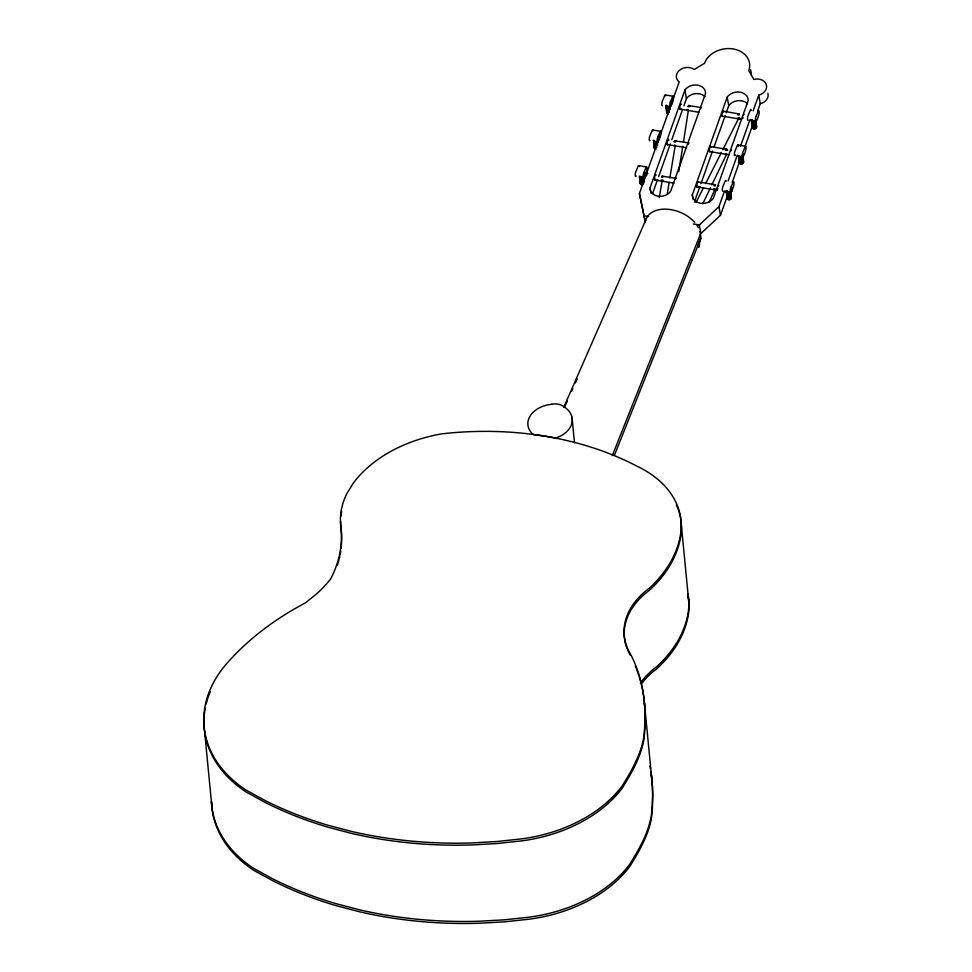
<?xml version="1.0" encoding="UTF-8"?>
<svg xmlns="http://www.w3.org/2000/svg" width="972" height="972" viewBox="0 0 972 972"><rect width="100%" height="100%" fill="white"/><g stroke="black" fill="none" stroke-linecap="round" stroke-linejoin="round"><path stroke-width="1.46" d="M675.467 141.098L674.714 140.989L675.662 140.782M688.346 105.754L690.132 106.47M739.036 113.955L723.326 111.16M730.616 190.84L730.993 193.452L732.414 187.936M743.823 153.698L742.11 157.719M714.614 184.984L715.453 184.777L697.896 181.861M710.836 146.614L726.983 149.299L726.035 149.275L727.761 150.15M667.217 194.339L669.125 182.481M669.842 178.022L675.248 145.448L674.228 145.399M678.711 171.692L682.781 146.322M683.498 141.851L688.37 110.322M659.223 197.547L662.211 180.719M645.955 172.445L646.137 173.538M756.204 120.066L755.73 121.561M714.602 185.117L714.857 184.68M726.218 149.214L726.862 149.615L726.035 149.518M639.43 193.44L645.189 221.531L639.43 193.44L679.197 81.927A10.413 8.201 -10 0 1 679.513 70.239A10.413 8.201 -10 0 1 694.154 69.522L704.506 63.326A23.194 18.261 -10 0 1 733.095 48.94A23.194 18.261 -10 0 1 748.78 70.677L753.81 79.425A10.413 8.201 -10 0 1 766.325 84.649A10.413 8.201 -10 0 1 758.743 95.135L753.13 110.857M650.049 187.827L684.92 90.056A11.093 8.736 -10 0 1 697.592 85.123A11.093 8.736 -10 0 1 705.526 93.47L670.656 191.253A11.093 8.736 -10 0 1 657.983 196.174A11.093 8.736 -10 0 1 650.049 187.827L651.058 193.574M652.577 193.61L657.631 179.443M658.639 176.612L670.267 144.014M671.786 139.761L682.393 110.006M683.911 105.754L686.439 98.67L684.92 90.056M692.343 194.85L727.214 97.079A11.348 8.93 -10 0 1 740.069 92.182A11.348 8.93 -10 0 1 748.185 100.566L713.314 198.337A11.348 8.93 -10 0 1 700.46 203.233A11.348 8.93 -10 0 1 692.343 194.85L693.097 199.163M694.373 202.055L699.925 186.466M700.933 183.635L712.561 151.037M714.08 146.784L725.197 115.607M726.206 112.776L728.733 105.693L727.214 97.079M727.627 195.25L720.483 215.274L700.848 233.559L699.33 224.945L718.964 206.647L724.577 190.925M728.137 180.914L737.323 155.18M740.385 146.602L750.068 119.434M732.22 182.384L739.352 162.36M744.965 146.638L752.607 125.194M757.71 110.893L760.262 103.749A10.413 8.201 -10 0 0 767.856 93.263M612.287 455.637L700.423 234.191A28.905 19.221 22.5 0 0 699.864 231.506M700.812 238.201L614.571 454.908M709.086 202.346L714.833 189.734M698.625 246.852L700.739 238.383L698.358 244.045L698.868 247.216L699.536 244.701M563.894 407.049L645.7 220.158M564.878 406.551L567.332 401.011M571.621 391.315L572.848 388.557M575.29 383.017L577.137 378.861M702.732 203.828L710.544 187.596M711.844 184.887L726.825 153.77M695.976 202.516L703.558 187.632M705.623 183.574L721.455 152.446M722.828 149.737L738.684 118.341M700.848 108.402A2.843 0.717 -80.6 0 1 701.274 107.528L688.698 105.608M687.07 109.374L687.69 109.872M687.86 110.334L688.662 110.395M673.657 141.475L675.224 141.183M675.309 140.94L688.978 142.981M674.823 140.976L676.099 141.414M674.191 145.63L675.151 145.788M674.58 145.533L674.835 145.326M676.354 178.386L662.102 176.139L662.661 176.552M662.868 176.43L662.236 176.066M661.592 180.756L662.187 180.986M662.005 180.974L662.625 180.853L661.993 180.646M661.628 180.355L662.892 180.318M738.866 118.778L738.368 118.863M740.008 118.049L738.635 118.39M725.72 149.724L726.473 149.19M726.12 154.111L725.501 154.147L726.4 154.062M715.076 185.154L714.748 184.68M713.983 189.625L715.04 189.455L714.189 189.394M689.318 105.511L688.808 105.401M726.679 149.676L726.072 149.481M739.097 114.222L738.781 113.748M726.376 154.135L725.525 154.111M714.663 189.783L714.25 189.722M738.015 118.657L738.987 118.584M714.286 189.309L715.927 189.09M645.724 172.615L644.983 173.32M689.099 106.203L688.601 106.446M739.206 118.086L738.38 118.11M663.366 180.561L660.911 180.342M713.545 189.042L714.542 189.309M738.368 118.365L737.566 118.11M674.592 141.414L675.273 141.426M689.051 106.75L687.69 106.519M739.206 115.073L737.857 114.854M675.394 142.009L674.046 141.791M726.4 150.004L725.768 150.162M726.716 150.539L725.355 150.308M662.783 177.414L661.422 177.183M715.198 186.017L713.837 185.786M665.334 94.964L673.195 96.277M679.659 109.071L698.747 112.23M721.005 115.935L741.563 119.349M652.747 129.993L660.608 131.293M737.894 144.974L745.755 146.286M666.002 144.33L686.572 147.744M709.973 151.632L729.073 154.803M638.75 165.677L646.611 166.977M696.985 186.867L717.543 190.281M654.849 179.966L673.948 183.137M644.181 215.784L648.652 216.525M693.364 223.961L699.755 225.018M644.375 175.616L644.327 178.569M758.743 95.135L760.262 103.749M718.964 206.647L720.483 215.274M700.423 234.191L700.861 238.407M692.295 259.597L691.979 260.387M681.421 525.986L688.808 602.263M644.424 703.096L651.823 779.386M572.022 417.304L574.488 442.758M204.655 732.025L212.054 808.315M722.998 191.059A2.916 0.729 -80.6 0 1 722.33 190.099A2.916 0.729 -80.6 0 1 722.803 186.77L725.27 180.889A2.916 0.729 -80.6 0 1 726.133 181.339M644.242 179.37A2.272 1.604 -5.5 0 1 641.313 180.999A2.272 1.604 -5.5 0 1 640.05 178.678M643.075 179.298A1.422 0.996 -5.5 0 1 642.699 180.877A1.422 0.996 -5.5 0 1 640.657 180.318M643.573 177.645A2.272 1.604 -5.5 0 1 643.61 179.808A2.272 1.604 -5.5 0 1 640.56 180.172A2.272 1.604 -5.5 0 1 639.989 178.07M642.893 177.487A1.422 0.996 -5.5 0 1 642.358 179.14A1.422 0.996 -5.5 0 1 640.451 178.253M643.1 176.382A1.422 0.996 -5.5 0 1 643.039 176.637M642.006 177.378A1.422 0.996 -5.5 0 1 640.269 176.454M643.95 176.552A2.272 1.604 -5.5 0 1 641.374 178.617A2.272 1.604 -5.5 0 1 639.819 176.26A2.272 1.604 -5.5 0 0 642.079 176.746M643.549 176.564A2.272 1.604 -5.5 0 1 643.172 176.904M642.14 177.354A2.272 1.604 -5.5 0 1 639.418 176.284M643.743 179.456A2.272 1.604 -5.5 0 1 643.78 181.618A2.272 1.604 -5.5 0 1 640.73 181.983A2.272 1.604 -5.5 0 1 640.171 179.881M644.011 177.147A2.272 1.604 -5.5 0 1 641.435 179.225A2.272 1.604 -5.5 0 1 639.88 176.868M644.084 181.983A2.272 1.604 -5.5 0 1 641.216 182.736A2.272 1.604 -5.5 0 1 639.989 180.877M642.844 184.583A2.272 1.604 -5.5 0 1 640.487 184.06A2.272 1.604 -5.5 0 1 640.402 182.286M642.771 184.789A1.701 1.203 -5.5 0 1 640.949 183.076M643.816 183.538A2.272 1.604 -5.5 0 1 640.621 183.611A2.272 1.604 -5.5 0 1 640.718 181.339M643.415 182.311A1.422 0.996 -5.5 0 1 641.459 182.724A1.422 0.996 -5.5 0 1 641.01 181.363M727.348 191.192A3.05 2.138 -5.5 0 1 726.631 190.998M730.665 194.959A2.272 1.604 -5.5 0 1 730.555 197.231A2.272 1.604 -5.5 0 1 727.348 197.304A2.272 1.604 -5.5 0 1 727.457 195.032A2.272 1.604 -5.5 0 1 726.849 192.966M730.482 193.149A2.272 1.604 -5.5 0 1 729.34 195.858A2.272 1.604 -5.5 0 1 726.667 193.963M730.3 194.886A1.422 0.996 -5.5 0 1 728.66 195.931A1.422 0.996 -5.5 0 1 727.53 194.704M730.422 192.541A2.272 1.604 -5.5 0 1 730.458 194.716A2.272 1.604 -5.5 0 1 727.408 195.068M730.094 192.821A1.422 0.996 -5.5 0 1 727.676 193.853M727.469 193.659A1.422 0.996 -5.5 0 1 727.36 192.893M726.667 191.168A2.272 1.604 -5.5 0 0 728.526 193.525A2.272 1.604 -5.5 0 0 730.592 191.059A2.272 1.604 -5.5 0 1 730.409 191.46M729.51 191.994A1.422 0.996 -5.5 0 1 727.178 191.083M729.547 192.067A2.272 1.604 -5.5 0 1 726.278 191.18M727.761 191.678A2.272 1.604 -5.5 0 1 726.424 190.962M730.312 191.338A2.272 1.604 -5.5 0 1 729.17 194.06A2.272 1.604 -5.5 0 1 726.485 192.152M730.604 194.351A2.272 1.604 -5.5 0 1 730.494 196.623A2.272 1.604 -5.5 0 1 727.299 196.709A2.272 1.604 -5.5 0 1 727.396 194.436M730.422 196.964A1.422 0.996 -5.5 0 1 727.651 196.769A2.272 1.604 -5.5 0 0 727.663 199.199A2.272 1.604 -5.5 0 0 730.993 198.81A2.272 1.604 -5.5 0 0 730.373 196.514M730.446 196.441A1.422 0.996 -5.5 0 1 730.482 196.696M730.482 197.656A1.701 1.203 -5.5 0 1 730.045 199.564A1.701 1.203 -5.5 0 1 727.578 198.895M730.324 195.919A2.272 1.604 -5.5 0 1 730.932 198.215A2.272 1.604 -5.5 0 1 727.615 198.604A2.272 1.604 -5.5 0 1 727.578 196.235M743.361 153.868A3.05 2.138 -5.5 0 1 743.033 154.402M743.228 159.578A2.272 1.604 -5.5 0 1 741.15 162.032A2.272 1.604 -5.5 0 1 739.303 159.675M742.256 157.197A2.272 1.604 -5.5 0 1 742.973 159.372A2.272 1.604 -5.5 0 1 739.85 160.04A2.272 1.604 -5.5 0 1 739.133 157.865M742.487 158.922A1.422 0.996 -5.5 0 1 741.065 160.222A1.422 0.996 -5.5 0 1 739.753 158.995M742.195 156.601A2.272 1.604 -5.5 0 1 742.924 158.776A2.272 1.604 -5.5 0 1 739.801 159.432A2.272 1.604 -5.5 0 1 739.072 157.27M739.692 157.95A1.422 0.996 -5.5 0 0 741.6 158.266A1.422 0.996 -5.5 0 0 742.183 156.881A2.552 0.644 -80.6 0 0 743.459 154.196M743.082 156.152A2.272 1.604 -5.5 0 1 740.445 157.816A2.272 1.604 -5.5 0 1 738.647 155.848A2.272 1.604 -5.5 0 0 742.256 156.103A2.916 0.729 -80.6 0 0 743.13 156.577A11.081 2.794 -80.6 0 0 745.597 150.696A2.916 0.729 -80.6 0 0 746.071 147.124A2.916 0.729 -80.6 0 0 745.208 146.687L742.742 152.555A2.916 0.729 -80.6 0 0 742.28 156.14M741.964 156.079A1.422 0.996 -5.5 0 1 739.376 155.909M742.875 155.957A2.272 1.604 -5.5 0 1 740.798 158.424A2.272 1.604 -5.5 0 1 738.951 156.055M743.167 158.971A2.272 1.604 -5.5 0 1 741.089 161.425A2.272 1.604 -5.5 0 1 739.242 159.068M743.058 161.06A2.272 1.604 -5.5 0 1 741.915 163.77A2.272 1.604 -5.5 0 1 739.23 161.874M743.118 162.482A1.701 1.203 -5.5 0 1 740.968 164.013A1.701 1.203 -5.5 0 1 740.299 162.008M742.705 160.988A1.422 0.996 -5.5 0 1 742.256 161.716M741.952 161.874A1.422 0.996 -5.5 0 1 739.935 160.805M742.997 160.453A2.272 1.604 -5.5 0 1 743.033 162.616A2.272 1.604 -5.5 0 1 739.984 162.98A2.272 1.604 -5.5 0 1 739.425 160.878M752.571 120.382A3.05 2.138 -5.5 0 1 751.854 120.176M755.876 124.137A2.272 1.604 -5.5 0 1 755.779 126.409A2.272 1.604 -5.5 0 1 752.571 126.494A2.272 1.604 -5.5 0 1 752.68 124.222A2.272 1.604 -5.5 0 1 752.073 122.156M755.706 122.338A2.272 1.604 -5.5 0 1 754.564 125.048A2.272 1.604 -5.5 0 1 751.878 123.152M755.487 123.821A1.422 0.996 -5.5 0 1 753.069 124.853M752.863 124.647A1.422 0.996 -5.5 0 1 752.753 123.894M755.645 121.731A2.272 1.604 -5.5 0 1 755.681 123.894A2.272 1.604 -5.5 0 1 752.632 124.258M755.317 122.01A1.422 0.996 -5.5 0 1 753.883 123.31A1.422 0.996 -5.5 0 1 752.583 122.083M755.815 120.249A2.272 1.604 -5.5 0 1 753.737 122.703A2.272 1.604 -5.5 0 1 751.891 120.346M754.965 120.965A1.422 0.996 -5.5 0 1 753.008 121.391A1.422 0.996 -5.5 0 1 752.559 120.03M755.961 119.835A2.272 1.604 -5.5 0 1 755.621 120.65M755.244 120.99A2.272 1.604 -5.5 0 1 752.765 121.403A2.272 1.604 -5.5 0 1 751.429 119.957M752.984 120.856A2.272 1.604 -5.5 0 1 751.648 120.151M755.876 120.856A2.272 1.604 -5.5 0 1 753.798 123.31A2.272 1.604 -5.5 0 1 751.951 120.953M755.827 123.541A2.272 1.604 -5.5 0 1 755.852 125.704A2.272 1.604 -5.5 0 1 752.802 126.068A2.272 1.604 -5.5 0 1 752.243 123.966M755.596 125.704A2.272 1.604 -5.5 0 1 756.216 128A2.272 1.604 -5.5 0 1 752.887 128.389A2.272 1.604 -5.5 0 1 752.85 126.032M755.706 126.846A1.701 1.203 -5.5 0 1 754.843 128.875A1.701 1.203 -5.5 0 1 752.826 127.454M755.694 125.886A1.422 0.996 -5.5 0 1 754.236 126.919A1.422 0.996 -5.5 0 1 752.863 125.959M755.536 125.109A2.272 1.604 -5.5 0 1 756.155 127.393A2.272 1.604 -5.5 0 1 752.826 127.794A2.272 1.604 -5.5 0 1 752.79 125.424M667.035 105.62A3.05 2.138 -5.5 0 1 666.306 105.426M669.028 110.286A2.272 1.604 -5.5 0 1 666.342 108.39M668.894 110.31A1.422 0.996 -5.5 0 1 667.217 109.131M670.376 108.9A2.272 1.604 -5.5 0 1 667.254 109.569A2.272 1.604 -5.5 0 0 666.683 111.416A2.272 1.604 -5.5 0 0 669.198 112.096M667.254 109.569A2.272 1.604 -5.5 0 1 666.525 107.394M669.805 107.515A1.422 0.996 -5.5 0 1 667.643 108.439M667.363 108.281A1.422 0.996 -5.5 0 1 667.035 107.321M670.206 107.09A2.272 1.604 -5.5 0 1 667.084 107.758A2.272 1.604 -5.5 0 1 666.355 105.584M666.865 105.511A1.422 0.996 -5.5 0 0 669.186 106.422A2.272 1.604 -5.5 0 1 665.954 105.608M670.328 105.498A2.272 1.604 -5.5 0 1 670.085 105.887M667.448 106.106A2.272 1.604 -5.5 0 1 666.099 105.389M669.137 111.488A2.272 1.604 -5.5 0 1 666.634 110.808A2.272 1.604 -5.5 0 1 667.084 108.864M670.255 107.698A2.272 1.604 -5.5 0 1 667.144 108.366A2.272 1.604 -5.5 0 1 666.415 106.191M668.201 113.931A2.272 1.604 -5.5 0 1 667.314 111.27M668.42 114.137A1.701 1.203 -5.5 0 1 667.29 112.691M668.141 113.323A2.272 1.604 -5.5 0 1 667.254 110.662M669.064 112.12A1.422 0.996 -5.5 0 1 667.327 111.197M654.618 140.867A3.05 2.138 -5.5 0 1 653.281 140.345M657.643 145.095A2.272 1.604 -5.5 0 1 654.448 145.18A2.272 1.604 -5.5 0 1 654.545 142.908M656.477 145.569A1.422 0.996 -5.5 0 1 654.8 144.378M657.594 144.5A2.272 1.604 -5.5 0 1 654.387 144.573A2.272 1.604 -5.5 0 1 654.496 142.301M657.181 143.273A1.422 0.996 -5.5 0 1 654.727 143.334M654.606 143.091A1.422 0.996 -5.5 0 1 654.63 142.568M658.129 141.535A2.272 1.604 -5.5 0 1 654.934 143.103A2.272 1.604 -5.5 0 1 654.314 140.503M657.011 141.462A1.422 0.996 -5.5 0 1 655.055 141.876A1.422 0.996 -5.5 0 1 654.606 140.515M658.008 140.333A2.272 1.604 -5.5 0 1 657.667 141.147M657.291 141.487A2.272 1.604 -5.5 0 1 654.812 141.9A2.272 1.604 -5.5 0 1 653.488 140.442M654.496 141.207A2.272 1.604 -5.5 0 1 653.694 140.636M656.732 146.748A2.272 1.604 -5.5 0 1 654.217 146.055A2.272 1.604 -5.5 0 1 654.666 144.111M657.473 143.285A2.272 1.604 -5.5 0 1 654.484 143.504A2.272 1.604 -5.5 0 1 653.998 141.438M656.793 147.343A2.272 1.604 -5.5 0 1 654.278 146.663A2.272 1.604 -5.5 0 1 654.727 144.719M655.784 149.178A2.272 1.604 -5.5 0 1 654.521 146.857M655.614 149.287A1.701 1.203 -5.5 0 1 654.812 148.266M655.736 148.582A2.272 1.604 -5.5 0 1 654.46 146.262M655.578 147.294A1.422 0.996 -5.5 0 1 654.97 146.189M645.201 222.612A28.905 19.221 22.5 0 1 647.303 216.78M648.045 215.772A28.905 19.221 22.5 0 1 694.737 222.479M697.094 225.577A28.905 19.221 22.5 0 1 698.346 227.727M731.758 189.321A2.782 0.705 -80.6 0 1 731.357 191.399M731.163 191.958A2.782 0.705 -80.6 0 1 730.531 192.748M742.705 155.799A2.782 0.705 -80.6 0 1 742.073 157.063M732.001 189.03A2.552 0.644 -80.6 0 1 731.515 191.533M731.321 191.994A2.552 0.644 -80.6 0 1 730.531 191.958M205.238 708.236A144.597 101.793 -5.5 0 0 246.22 792.058L265.198 802.471A349.701 246.195 -5.5 0 0 328.305 827.281L351.026 833.283A349.701 246.195 -5.5 0 0 472.1 844.947L496.935 843.538L521.697 840.889A132.957 93.604 -5.5 0 0 622.469 787.794C631.715 772.801 640.755 757.212 643.914 739.631L644.011 738.55A337.09 237.314 -5.5 0 0 644.861 728.854L645.165 719.171A337.09 237.314 -5.5 0 0 644.096 699.901A248.31 174.814 -5.5 0 0 639.297 677.107M206.149 704.044A144.597 101.793 -5.5 0 1 210.341 691.59M340.625 521.053A107.576 75.743 -5.5 0 0 341.026 528.416A167.111 117.648 -5.5 0 1 341.099 548.305M340.917 516.12A107.576 75.743 -5.5 0 1 341.67 511.199M340.747 550.966A167.111 117.648 -5.5 0 1 340.066 554.963M339.799 556.288A167.111 117.648 -5.5 0 1 339.192 558.936M338.863 560.261A167.111 117.648 -5.5 0 1 337.333 565.534M211.556 801.961A144.597 101.793 -5.5 0 0 253.801 870.353L272.792 880.766A349.701 246.195 -5.5 0 0 335.899 905.576L358.619 911.566A349.701 246.195 -5.5 0 0 479.694 923.242L504.529 921.833L529.29 919.184A132.957 93.604 -5.5 0 0 630.063 866.088C639.309 851.095 648.348 835.507 651.507 817.926L651.605 816.845A337.09 237.314 -5.5 0 0 652.455 807.149L652.759 797.465A337.09 237.314 -5.5 0 0 651.69 778.195A248.31 174.814 -5.5 0 0 650.888 772.436M211.41 801.353A144.597 101.793 -5.5 0 0 253.607 868.348L272.597 878.749A349.701 246.195 -5.5 0 0 335.705 903.571L358.425 909.561A349.701 246.195 -5.5 0 0 479.5 921.237L504.334 919.828L529.096 917.167A132.957 93.604 -5.5 0 0 629.868 864.072C639.114 849.078 648.154 833.502 651.313 815.921L651.398 814.84A337.09 237.314 -5.5 0 0 652.261 805.144L652.564 795.461A337.09 237.314 -5.5 0 0 651.495 776.178A248.31 174.814 -5.5 0 0 650.924 771.865M676.354 504.808A108.22 76.193 -5.5 0 1 680.546 537.613A144.148 101.489 -5.5 0 1 649.26 590.429A82.851 58.332 -5.5 0 0 627.013 648.506M687.824 593.625A108.22 76.193 -5.5 0 1 687.945 613.903A144.148 101.489 -5.5 0 1 656.647 666.719A82.851 58.332 -5.5 0 0 640.366 683.255M688.018 595.642A108.22 76.193 -5.5 0 1 688.14 615.908A144.148 101.489 -5.5 0 1 656.841 668.724A82.851 58.332 -5.5 0 0 642.067 683.146M630.233 655.177A82.851 58.332 -5.5 0 1 627.56 649.867M635.299 666.014A248.31 174.814 -5.5 0 1 638.859 675.71M649.928 766.13A248.31 174.814 -5.5 0 1 650.462 768.998M644.837 174.292A2.782 0.705 -80.6 0 1 645.955 173.332M644.63 178.35A2.782 0.705 -80.6 0 1 644.521 175.665M686.439 98.67A11.093 8.736 -10 0 1 705.004 96.69M675.601 179.188A2.843 0.717 -80.6 0 1 676.026 178.313M688.03 144.427A2.843 0.717 -80.6 0 1 688.65 142.92M750.566 69.765A23.194 18.261 -10 0 1 751.222 74.492M728.733 105.693A11.348 8.93 -10 0 1 747.565 103.749M655.602 179.213A2.843 0.717 -80.6 0 1 654.508 179.699A2.843 0.717 -80.6 0 1 654.994 175.762A2.843 0.717 -80.6 0 1 656.088 175.276M680.85 108.427A2.843 0.717 -80.6 0 1 679.756 108.913A2.843 0.717 -80.6 0 1 680.242 104.976A2.843 0.717 -80.6 0 1 681.336 104.49M668.76 140.405A2.843 0.717 -80.6 0 0 668.457 139.312L667.266 141.705A2.843 0.717 -80.6 0 0 667.181 144.512A2.843 0.717 -80.6 0 0 668.007 144.33M722.706 116.324A2.843 0.717 -80.6 0 1 721.989 115A2.843 0.717 -80.6 0 1 722.816 111.343A2.843 0.717 -80.6 0 1 723.678 112.035M697.896 186.235A2.843 0.717 -80.6 0 1 696.803 186.721A2.843 0.717 -80.6 0 1 697.288 182.785A2.843 0.717 -80.6 0 1 698.382 182.299M710.301 151.353A2.843 0.717 -80.6 0 1 709.378 150.806A2.843 0.717 -80.6 0 1 710.119 146.881A2.843 0.717 -80.6 0 1 711.054 147.428M751.818 121.148A2.843 0.717 -80.6 0 1 751.101 120.249M726.57 191.946A2.843 0.717 -80.6 0 1 725.853 191.034M739.194 156.553A2.843 0.717 -80.6 0 1 738.538 156.164M647.291 173.538A2.843 0.717 -80.6 0 1 647.85 173.551M646.502 175.75A2.843 0.717 -80.6 0 1 646.854 174.413M742.973 118.256A2.843 0.717 -80.6 0 1 743.033 117.551M743.726 114.963A2.843 0.717 -80.6 0 1 744.151 114.417M730.883 150.879A2.843 0.717 -80.6 0 1 731.527 149.822M717.725 189.054A2.843 0.717 -80.6 0 1 717.798 188.337M718.259 186.272A2.843 0.717 -80.6 0 1 718.697 185.397M748.161 120.091A2.916 0.729 -80.6 0 1 747.48 119.131A2.916 0.729 -80.6 0 1 747.966 115.802L750.433 109.933A2.916 0.729 -80.6 0 1 751.283 110.371M662.515 105.535A2.916 0.729 -80.6 0 1 661.835 104.575A2.916 0.729 -80.6 0 1 662.321 101.246L664.787 95.378A2.916 0.729 -80.6 0 1 665.638 95.815M636.125 175.968A2.916 0.729 -80.6 0 1 635.275 175.519A2.916 0.729 -80.6 0 1 635.737 171.947L638.203 166.078A2.916 0.729 -80.6 0 1 639.066 166.516M649.928 140.551A2.916 0.729 -80.6 0 1 649.26 139.591A2.916 0.729 -80.6 0 1 649.733 136.262L652.212 130.394A2.916 0.729 -80.6 0 1 653.062 130.831M735.488 154.985A11.081 2.794 -80.6 0 1 735.269 155.265A2.916 0.729 -80.6 0 1 734.419 154.827A2.916 0.729 -80.6 0 1 734.881 151.255L737.347 145.387A2.916 0.729 -80.6 0 1 738.222 146.335M644.971 717.166L644.667 726.849A337.09 237.314 -5.5 0 1 643.816 736.545L643.719 737.627C640.56 755.208 631.521 770.796 622.274 785.789A132.957 93.604 -5.5 0 1 521.502 838.885L496.741 841.533L471.906 842.943A349.701 246.195 -5.5 0 1 350.831 831.267L328.111 825.277A349.701 246.195 -5.5 0 1 265.004 800.466L246.025 790.054A144.597 101.793 -5.5 0 1 227.898 662.248A282.062 198.58 -5.5 0 1 305.536 602.822L316.593 593.868A148.825 104.782 -5.5 0 0 330.577 579.081A167.111 117.648 -5.5 0 0 340.832 526.411A107.576 75.743 -5.5 0 1 346.955 493.424L353.383 483.023A125.886 88.634 -5.5 0 1 441.592 433.877A270.726 190.597 -5.5 0 1 637.34 466.39A108.22 76.193 -5.5 0 1 680.351 535.608A144.148 101.489 -5.5 0 1 649.065 588.425A82.851 58.332 -5.5 0 0 630.038 653.172A248.31 174.814 -5.5 0 1 643.901 697.896A337.09 237.314 -5.5 0 1 644.971 717.166M643.78 172.603L643.598 173.259A2.916 0.729 -80.6 0 0 643.136 176.831A2.916 0.729 -80.6 0 0 643.986 177.269A11.081 2.794 -80.6 0 0 646.465 171.4A2.916 0.729 -80.6 0 0 646.927 167.828A2.916 0.729 -80.6 0 0 646.076 167.378L643.78 172.603M657.777 136.918L657.594 137.574A2.916 0.729 -80.6 0 0 657.133 141.147A2.916 0.729 -80.6 0 0 657.995 141.584A11.081 2.794 -80.6 0 0 660.462 135.716A2.916 0.729 -80.6 0 0 660.924 132.143A2.916 0.729 -80.6 0 0 660.073 131.694L657.777 136.918M670.364 101.902L670.182 102.558A2.916 0.729 -80.6 0 0 669.72 106.13A2.916 0.729 -80.6 0 0 670.571 106.568A11.081 2.794 -80.6 0 0 673.037 100.699A2.916 0.729 -80.6 0 0 673.499 97.115A2.916 0.729 -80.6 0 0 672.648 96.678L670.364 101.902M730.847 187.414L730.665 188.07A2.916 0.729 -80.6 0 0 730.203 191.642A2.916 0.729 -80.6 0 0 731.053 192.091A11.081 2.794 -80.6 0 0 733.532 186.211A2.916 0.729 -80.6 0 0 733.994 182.639A2.916 0.729 -80.6 0 0 733.143 182.201L730.847 187.414M756.009 116.458L755.827 117.114A2.916 0.729 -80.6 0 0 755.366 120.686A2.916 0.729 -80.6 0 0 756.216 121.123A11.081 2.794 -80.6 0 0 758.682 115.255A2.916 0.729 -80.6 0 0 759.156 111.683A2.916 0.729 -80.6 0 0 758.294 111.233L756.009 116.458M738.173 118.681L738.89 118.669L738.161 118.608M551.804 404.267L547.686 404.874A25.965 18.274 -5.5 0 0 533.142 434.496A260.788 183.599 -5.5 0 1 555.692 438.044A26.305 18.517 -5.5 0 0 565.789 408.058L563.08 406.138A11.81 8.311 -5.5 0 0 551.804 404.267"/></g></svg>
